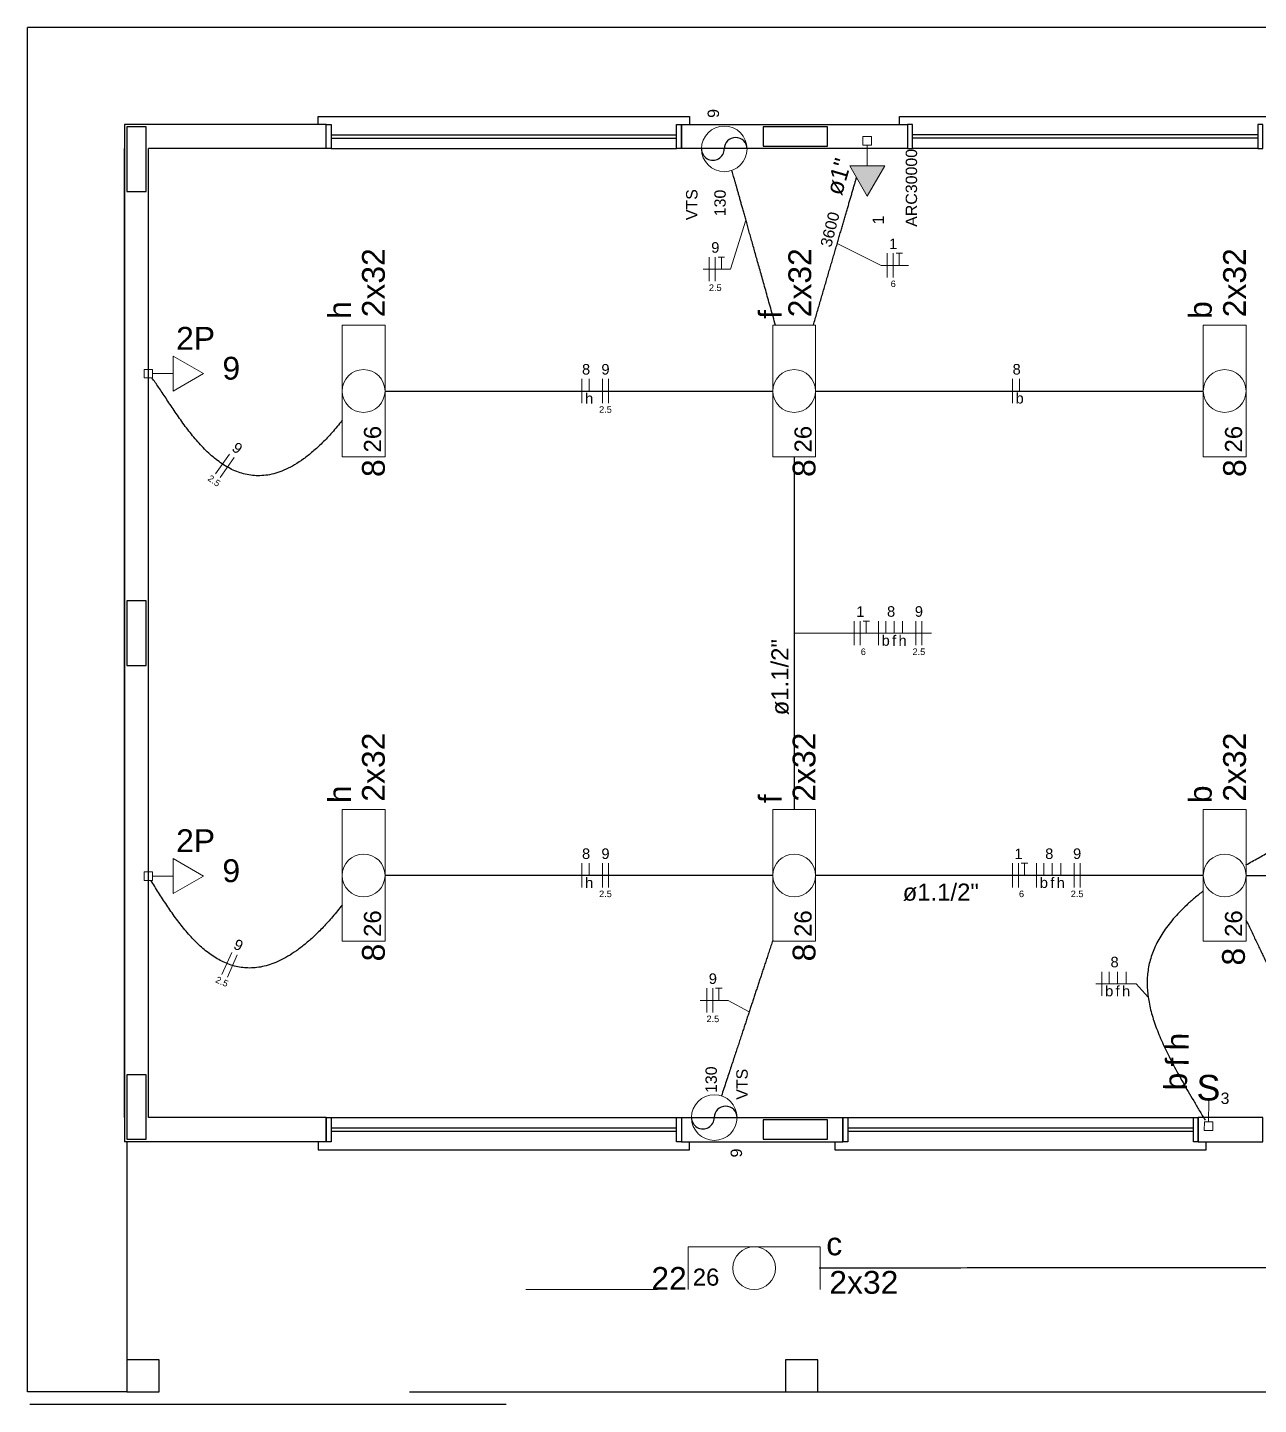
# Model space of a CAD drawing. Extents: x 175 to 700, y 53 to 250.
# Drawn here: x 459.42 to 467.04, y 209.18 to 217.71 of the extents above; entities that cross this region are included whole.
import ezdxf

# ---------------------------------------------------------------- set-up
doc = ezdxf.new("R2010")
doc.units = 0
doc.header["$LTSCALE"] = 2
doc.linetypes.add('TRACEJADO_G', pattern=[0.375, 0.25, -0.125])
doc.layers.get('0').update_dxf_attribs({"linetype": 'CONTINUOUS'})
for name, color, linetype in [('A-PAREDE', 5, 'CONTINUOUS'), ('A-PISOS-CTEL', 2, 'TRACEJADO_G'), ('A-PISOS-NIVEL', 1, 'CONTINUOUS'), ('AR-ESQ', 2, 'CONTINUOUS')]:
    doc.layers.add(name, color=color, linetype=linetype)
for name, color, linetype, lineweight in [('EL-Condutos', 4, 'CONTINUOUS', 30), ('EL-Fios', 9, 'CONTINUOUS', 20), ('EL-Textos condutos', 7, 'CONTINUOUS', 20), ('EL-Textos fios', 7, 'CONTINUOUS', 20), ('EL-Textos pontos', 5, 'CONTINUOUS', 20), ('P-SIMBOL', 5, 'CONTINUOUS', 20)]:
    doc.layers.add(name, color=color, linetype=linetype, lineweight=lineweight)
doc.styles.add('Arial', font='arial.ttf')

msp = doc.modelspace()

# ---------------------------------------------------------------- hatches: boundary and pattern name
at = {"layer": 'P-SIMBOL', "linetype": 'Continuous'}
msp.add_hatch(color=256, dxfattribs=at).paths.add_polyline_path([(464.5084, 216.854), (464.6167, 216.6665), (464.7249, 216.854)])

# ---------------------------------------------------------------- linework, layer by layer
for centre, start, end in [((463.8019, 216.9585), 0.0194, 180), ((463.6609, 216.9585), 179.981, 0), ((463.74, 210.9595), 0.01924, 180), ((463.599, 210.9595), 179.98, 0.00025)]:
    msp.add_arc(centre, 0.0706, start, end)
at = {"layer": 'A-PAREDE', "color": 251}
for p, q in [((460.0163, 217.1099), (460.0163, 210.8099)), ((461.2663, 216.9599), (461.2663, 217.1099)), ((460.1663, 210.9599), (460.1663, 216.9599)), ((461.2663, 216.9599), (460.1663, 216.9599)), ((461.2663, 210.9599), (460.1663, 210.9599)), ((461.2663, 210.9599), (461.2663, 210.8099)), ((463.4663, 210.9599), (464.4663, 210.9599)), ((463.4663, 210.9599), (463.4663, 210.8099)), ((464.4663, 210.9599), (464.4663, 210.8099)), ((466.6663, 210.8099), (466.6663, 210.9599)), ((461.2663, 210.8099), (460.0163, 210.8099)), ((463.4663, 210.8099), (464.4663, 210.8099))]:
    msp.add_line(p, q, dxfattribs=at)
for points in [[(461.2663, 217.1099), (460.0163, 217.1099)], [(460.0163, 210.9599), (460.0163, 210.9599), (460.0163, 216.9599)]]:
    msp.add_lwpolyline(points, dxfattribs=at)
for points in [[(464.8663, 217.1099), (464.8663, 216.9599), (463.4663, 216.9599), (463.4663, 217.1099)], [(460.0313, 216.6949), (460.1513, 216.6949), (460.1513, 217.0949), (460.0313, 217.0949)], [(463.9713, 217.0949), (463.9713, 216.9749), (464.3713, 216.9749), (464.3713, 217.0949)], [(460.0313, 213.7599), (460.1513, 213.7599), (460.1513, 214.1599), (460.0313, 214.1599)], [(460.0313, 210.8249), (460.1513, 210.8249), (460.1513, 211.2249), (460.0313, 211.2249)], [(463.9713, 210.9449), (463.9713, 210.8249), (464.3713, 210.8249), (464.3713, 210.9449)], [(467.0663, 210.9599), (466.6663, 210.9599), (466.6663, 210.8099), (467.0663, 210.8099)], [(460.2313, 209.4599), (460.0313, 209.4599), (460.0313, 209.2599), (460.2313, 209.2599)], [(464.3113, 209.4599), (464.1113, 209.4599), (464.1113, 209.2599), (464.3113, 209.2599)]]:
    msp.add_lwpolyline(points, close=True, dxfattribs=at)
at = {"layer": 'A-PISOS-CTEL', "color": 251, "linetype": 'TRACEJADO_G', "ltscale": 150}
msp.add_line((462.381, 209.1827), (459.4306, 209.1827), dxfattribs=at)
at = {"layer": 'A-PISOS-NIVEL', "color": 251}
for p, q in [((459.4163, 209.2599), (459.4163, 217.7099)), ((517.8163, 217.7099), (459.4163, 217.7099)), ((460.0313, 210.8099), (460.0313, 209.2599)), ((460.0313, 209.2599), (459.4163, 209.2599)), ((461.7813, 209.2599), (487.0163, 209.2599)), ((461.7813, 209.2599), (461.7813, 209.2599))]:
    msp.add_line(p, q, dxfattribs=at)
at = {"layer": 'AR-ESQ', "color": 251}
for p, q in [((461.2963, 217.0449), (463.4363, 217.0449)), ((461.2963, 217.0249), (463.4363, 217.0249)), ((467.0363, 217.0449), (464.8963, 217.0449)), ((467.0363, 217.0249), (464.8963, 217.0249)), ((461.2963, 216.9599), (463.4363, 216.9599)), ((467.0363, 216.9599), (464.8963, 216.9599)), ((461.2963, 210.9599), (463.4363, 210.9599)), ((461.2963, 210.8949), (463.4363, 210.8949)), ((464.4963, 210.9599), (466.6363, 210.9599)), ((464.4963, 210.8949), (466.6363, 210.8949)), ((461.2963, 210.8749), (463.4363, 210.8749)), ((464.4963, 210.8749), (466.6363, 210.8749))]:
    msp.add_line(p, q, dxfattribs=at)
for points in [[(461.2163, 217.1099), (461.2163, 217.1599), (463.5163, 217.1599), (463.5163, 217.1099)], [(464.8163, 217.1099), (464.8163, 217.1599), (467.1163, 217.1599), (467.1163, 217.1099)], [(461.2163, 210.8099), (461.2163, 210.7599), (463.5163, 210.7599), (463.5163, 210.8099)], [(464.4163, 210.8099), (464.4163, 210.7599), (466.7163, 210.7599), (466.7163, 210.8099)]]:
    msp.add_lwpolyline(points, dxfattribs=at)
for points in [[(461.2663, 217.1099), (461.2963, 217.1099), (461.2963, 216.9599), (461.2663, 216.9599)], [(463.4363, 217.1099), (463.4663, 217.1099), (463.4663, 216.9599), (463.4363, 216.9599)], [(464.8963, 217.1099), (464.8663, 217.1099), (464.8663, 216.9599), (464.8963, 216.9599)], [(467.0663, 217.1099), (467.0363, 217.1099), (467.0363, 216.9599), (467.0663, 216.9599)], [(461.2663, 210.9599), (461.2963, 210.9599), (461.2963, 210.8099), (461.2663, 210.8099)], [(463.4363, 210.9599), (463.4663, 210.9599), (463.4663, 210.8099), (463.4363, 210.8099)], [(464.4663, 210.9599), (464.4963, 210.9599), (464.4963, 210.8099), (464.4663, 210.8099)], [(466.6363, 210.9599), (466.6663, 210.9599), (466.6663, 210.8099), (466.6363, 210.8099)]]:
    msp.add_lwpolyline(points, close=True, dxfattribs=at)
at = {"layer": 'EL-Condutos', "linetype": 'Continuous'}
for points in [[(464.0488, 215.8659), (464.0335, 215.9198), (464.0188, 215.9719), (464.0047, 216.0222), (463.991, 216.0708), (463.9777, 216.1176), (463.965, 216.1629), (463.9527, 216.2065), (463.9409, 216.2484), (463.9296, 216.2888), (463.9187, 216.3277), (463.9082, 216.365), (463.8981, 216.4009), (463.8885, 216.4353), (463.8792, 216.4682), (463.8703, 216.4998), (463.8619, 216.53), (463.8538, 216.5588), (463.8461, 216.5864), (463.8387, 216.6126), (463.8317, 216.6377), (463.825, 216.6615), (463.8186, 216.6841), (463.8126, 216.7055), (463.8069, 216.7259), (463.8015, 216.7451), (463.7964, 216.7632), (463.7915, 216.7804), (463.787, 216.7965), (463.7827, 216.8116), (463.7786, 216.8258)], [(464.2834, 215.8677), (464.2942, 215.9044), (464.3048, 215.9409), (464.3154, 215.9772), (464.3259, 216.0131), (464.3363, 216.0487), (464.3466, 216.0841), (464.3569, 216.119), (464.367, 216.1536), (464.377, 216.1879), (464.3868, 216.2217), (464.3966, 216.2551), (464.4062, 216.288), (464.4157, 216.3205), (464.4251, 216.3525), (464.4343, 216.384), (464.4433, 216.415), (464.4522, 216.4454), (464.4609, 216.4752), (464.4695, 216.5045), (464.4778, 216.5332), (464.486, 216.5612), (464.494, 216.5886), (464.5018, 216.6153), (464.5094, 216.6413), (464.5168, 216.6666), (464.524, 216.6911), (464.5309, 216.715), (464.5377, 216.738), (464.5442, 216.7603), (464.5504, 216.7817)], [(461.3648, 215.2756), (461.3023, 215.2015), (461.2416, 215.1376), (461.1828, 215.0834), (461.1258, 215.0383), (461.0707, 215.002), (461.0173, 214.974), (460.9657, 214.9538), (460.9158, 214.9408), (460.8676, 214.9347), (460.821, 214.9349), (460.776, 214.941), (460.7327, 214.9526), (460.6908, 214.969), (460.6505, 214.9899), (460.6117, 215.0147), (460.5744, 215.0431), (460.5384, 215.0744), (460.5039, 215.1083), (460.4707, 215.1443), (460.4389, 215.1819), (460.4083, 215.2205), (460.3791, 215.2598), (460.351, 215.2993), (460.3242, 215.3384), (460.2985, 215.3768), (460.2739, 215.4138), (460.2505, 215.4492), (460.2281, 215.4823), (460.2068, 215.5126), (460.1865, 215.5399)], [(461.6308, 215.459), (461.7432, 215.459), (461.8488, 215.459), (461.9483, 215.459), (462.042, 215.459), (462.1305, 215.459), (462.2141, 215.459), (462.2935, 215.459), (462.369, 215.459), (462.4412, 215.459), (462.5105, 215.459), (462.5775, 215.459), (462.6425, 215.459), (462.7061, 215.459), (462.7687, 215.459), (462.8308, 215.459), (462.893, 215.459), (462.9556, 215.459), (463.0192, 215.459), (463.0842, 215.459), (463.1511, 215.459), (463.2204, 215.459), (463.2926, 215.459), (463.3682, 215.459), (463.4475, 215.459), (463.5312, 215.459), (463.6196, 215.459), (463.7134, 215.459), (463.8128, 215.459), (463.9185, 215.459), (464.0308, 215.459)], [(464.2971, 215.459), (464.4095, 215.459), (464.5151, 215.459), (464.6146, 215.459), (464.7083, 215.459), (464.7968, 215.459), (464.8804, 215.459), (464.9598, 215.459), (465.0353, 215.459), (465.1075, 215.459), (465.1768, 215.459), (465.2438, 215.459), (465.3088, 215.459), (465.3724, 215.459), (465.435, 215.459), (465.4971, 215.459), (465.5593, 215.459), (465.6219, 215.459), (465.6855, 215.459), (465.7505, 215.459), (465.8174, 215.459), (465.8867, 215.459), (465.9589, 215.459), (466.0345, 215.459), (466.1138, 215.459), (466.1975, 215.459), (466.2859, 215.459), (466.3797, 215.459), (466.4791, 215.459), (466.5848, 215.459), (466.6971, 215.459)], [(464.164, 215.051), (464.164, 214.9551), (464.164, 214.8639), (464.164, 214.7773), (464.164, 214.6947), (464.164, 214.6158), (464.164, 214.5404), (464.164, 214.4681), (464.164, 214.3985), (464.164, 214.3312), (464.164, 214.2661), (464.164, 214.2026), (464.164, 214.1405), (464.164, 214.0794), (464.164, 214.019), (464.164, 213.959), (464.164, 213.8989), (464.164, 213.8385), (464.164, 213.7774), (464.164, 213.7153), (464.164, 213.6518), (464.164, 213.5867), (464.164, 213.5194), (464.164, 213.4498), (464.164, 213.3775), (464.164, 213.3021), (464.164, 213.2232), (464.164, 213.1407), (464.164, 213.054), (464.164, 212.9629), (464.164, 212.867)], [(466.9623, 212.5246), (467.0381, 212.5663), (467.1107, 212.6092), (467.1801, 212.6536), (467.2465, 212.6993), (467.31, 212.7464), (467.3706, 212.7949), (467.4283, 212.8448), (467.4834, 212.8961), (467.5357, 212.9488), (467.5855, 213.003), (467.6329, 213.0586), (467.6778, 213.1157), (467.7203, 213.1742), (467.7606, 213.2342), (467.7988, 213.2957), (467.8348, 213.3588), (467.8688, 213.4233), (467.9009, 213.4894), (467.9311, 213.557), (467.9595, 213.6261), (467.9862, 213.6969), (468.0113, 213.7691), (468.0348, 213.843), (468.0569, 213.9185), (468.0776, 213.9955), (468.097, 214.0742), (468.1151, 214.1545), (468.1321, 214.2365), (468.148, 214.3201), (468.1629, 214.4054)], [(461.3663, 212.277), (461.3058, 212.2034), (461.2471, 212.1385), (461.1901, 212.0818), (461.1348, 212.0331), (461.0811, 211.992), (461.0291, 211.9581), (460.9787, 211.9312), (460.9298, 211.9108), (460.8825, 211.8966), (460.8366, 211.8883), (460.7923, 211.8856), (460.7493, 211.8881), (460.7077, 211.8954), (460.6675, 211.9072), (460.6286, 211.9231), (460.5909, 211.9429), (460.5546, 211.9662), (460.5194, 211.9926), (460.4855, 212.0218), (460.4527, 212.0534), (460.421, 212.0871), (460.3904, 212.1226), (460.3609, 212.1594), (460.3324, 212.1974), (460.3048, 212.2361), (460.2783, 212.2751), (460.2526, 212.3142), (460.2278, 212.353), (460.2039, 212.3911), (460.1808, 212.4282)], [(464.0308, 212.459), (463.9185, 212.459), (463.8128, 212.459), (463.7134, 212.459), (463.6196, 212.459), (463.5312, 212.459), (463.4475, 212.459), (463.3682, 212.459), (463.2926, 212.459), (463.2204, 212.459), (463.1511, 212.459), (463.0842, 212.459), (463.0192, 212.459), (462.9556, 212.459), (462.893, 212.459), (462.8308, 212.459), (462.7687, 212.459), (462.7061, 212.459), (462.6425, 212.459), (462.5775, 212.459), (462.5105, 212.459), (462.4412, 212.459), (462.369, 212.459), (462.2935, 212.459), (462.2141, 212.459), (462.1305, 212.459), (462.042, 212.459), (461.9483, 212.459), (461.8488, 212.459), (461.7432, 212.459), (461.6308, 212.459)], [(466.6971, 212.459), (466.5848, 212.459), (466.4791, 212.459), (466.3797, 212.459), (466.2859, 212.459), (466.1975, 212.459), (466.1138, 212.459), (466.0345, 212.459), (465.9589, 212.459), (465.8867, 212.459), (465.8174, 212.459), (465.7505, 212.459), (465.6855, 212.459), (465.6219, 212.459), (465.5593, 212.459), (465.4971, 212.459), (465.435, 212.459), (465.3724, 212.459), (465.3088, 212.459), (465.2438, 212.459), (465.1768, 212.459), (465.1075, 212.459), (465.0353, 212.459), (464.9598, 212.459), (464.8804, 212.459), (464.7968, 212.459), (464.7083, 212.459), (464.6146, 212.459), (464.5151, 212.459), (464.4095, 212.459), (464.2971, 212.459)], [(466.9624, 212.459), (467.0825, 212.459), (467.1953, 212.459), (467.3015, 212.459), (467.4015, 212.459), (467.4959, 212.459), (467.5851, 212.459), (467.6698, 212.459), (467.7503, 212.459), (467.8272, 212.459), (467.901, 212.459), (467.9722, 212.459), (468.0414, 212.459), (468.1091, 212.459), (468.1757, 212.459), (468.2418, 212.459), (468.3079, 212.459), (468.3746, 212.459), (468.4422, 212.459), (468.5114, 212.459), (468.5827, 212.459), (468.6565, 212.459), (468.7334, 212.459), (468.8139, 212.459), (468.8985, 212.459), (468.9878, 212.459), (469.0821, 212.459), (469.1822, 212.459), (469.2883, 212.459), (469.4012, 212.459), (469.5213, 212.459)], [(466.6975, 212.3626), (466.6438, 212.3187), (466.5951, 212.2751), (466.5512, 212.232), (466.5121, 212.1892), (466.4776, 212.1466), (466.4475, 212.1042), (466.4218, 212.0619), (466.4002, 212.0197), (466.3827, 211.9773), (466.3691, 211.9348), (466.3593, 211.8922), (466.3531, 211.8492), (466.3504, 211.8059), (466.3511, 211.7622), (466.355, 211.7179), (466.362, 211.6731), (466.372, 211.6276), (466.3848, 211.5814), (466.4003, 211.5344), (466.4184, 211.4865), (466.4389, 211.4376), (466.4616, 211.3877), (466.4865, 211.3367), (466.5134, 211.2845), (466.5422, 211.2311), (466.5727, 211.1763), (466.6048, 211.1202), (466.6384, 211.0625), (466.6734, 211.0033), (466.7095, 210.9425)], [(466.962, 212.1839), (466.9793, 212.1479), (466.996, 212.113), (467.0121, 212.0794), (467.0277, 212.0469), (467.0427, 212.0155), (467.0572, 211.9852), (467.0712, 211.956), (467.0847, 211.9278), (467.0977, 211.9007), (467.1102, 211.8746), (467.1223, 211.8494), (467.1338, 211.8253), (467.145, 211.802), (467.1557, 211.7797), (467.1659, 211.7583), (467.1758, 211.7377), (467.1852, 211.718), (467.1943, 211.6991), (467.2029, 211.681), (467.2112, 211.6637), (467.2191, 211.6472), (467.2267, 211.6314), (467.234, 211.6163), (467.2409, 211.6018), (467.2475, 211.5881), (467.2537, 211.5749), (467.2597, 211.5624), (467.2654, 211.5505), (467.2709, 211.5392), (467.276, 211.5284)], [(464.0314, 212.057), (464.02, 212.0224), (464.0091, 211.9892), (463.9985, 211.9571), (463.9883, 211.926), (463.9784, 211.896), (463.9687, 211.8667), (463.9593, 211.8382), (463.9501, 211.8102), (463.941, 211.7827), (463.932, 211.7555), (463.9232, 211.7286), (463.9143, 211.7017), (463.9054, 211.6748), (463.8965, 211.6477), (463.8875, 211.6204), (463.8783, 211.5926), (463.869, 211.5644), (463.8595, 211.5355), (463.8497, 211.5058), (463.8396, 211.4752), (463.8292, 211.4436), (463.8184, 211.4108), (463.8072, 211.3769), (463.7955, 211.3415), (463.7833, 211.3046), (463.7706, 211.2661), (463.7574, 211.2258), (463.7435, 211.1837), (463.7289, 211.1395), (463.7137, 211.0933)], [(471.8302, 210.034), (471.4782, 210.0337), (471.1471, 210.0333), (470.8356, 210.033), (470.5422, 210.0328), (470.2652, 210.0325), (470.0033, 210.0323), (469.7549, 210.032), (469.5186, 210.0318), (469.2927, 210.0316), (469.0759, 210.0314), (468.8666, 210.0312), (468.6633, 210.031), (468.4645, 210.0308), (468.2687, 210.0306), (468.0744, 210.0305), (467.8801, 210.0303), (467.6843, 210.0301), (467.4855, 210.0299), (467.2822, 210.0297), (467.0728, 210.0295), (466.856, 210.0293), (466.6302, 210.0291), (466.3938, 210.0289), (466.1454, 210.0287), (465.8835, 210.0284), (465.6066, 210.0281), (465.3131, 210.0279), (465.0016, 210.0276), (464.6706, 210.0273), (464.3185, 210.0269)]]:
    msp.add_spline(points, degree=3, dxfattribs=at)
at = {"layer": 'EL-Fios'}
for p, q in [((463.6382, 216.1385), (463.6382, 216.2885)), ((463.6757, 216.1385), (463.6757, 216.2885)), ((463.6932, 216.2885), (463.7332, 216.2885)), ((463.7132, 216.2135), (463.7132, 216.2885)), ((464.7402, 216.162), (464.7402, 216.312)), ((464.7777, 216.162), (464.7777, 216.312)), ((464.7952, 216.312), (464.8352, 216.312)), ((464.8152, 216.237), (464.8152, 216.312)), ((462.8496, 215.384), (462.8496, 215.534)), ((462.8944, 215.459), (462.8944, 215.534)), ((462.9768, 215.384), (462.9768, 215.534)), ((463.0143, 215.384), (463.0143, 215.534)), ((465.5159, 215.384), (465.5159, 215.534)), ((465.5607, 215.459), (465.5607, 215.534)), ((460.5795, 214.946), (460.6661, 215.068)), ((460.6101, 214.924), (460.6968, 215.0465)), ((464.5361, 213.884), (464.5361, 214.034)), ((464.5736, 213.884), (464.5736, 214.034)), ((464.5911, 214.034), (464.6311, 214.034)), ((464.6111, 213.959), (464.6111, 214.034)), ((464.6861, 213.884), (464.6861, 214.034)), ((464.731, 213.959), (464.731, 214.034)), ((464.7832, 213.959), (464.7832, 214.034)), ((464.8355, 213.959), (464.8355, 214.034)), ((464.9179, 213.884), (464.9179, 214.034)), ((464.9554, 213.884), (464.9554, 214.034)), ((462.8496, 212.384), (462.8496, 212.534)), ((462.8944, 212.459), (462.8944, 212.534)), ((462.9768, 212.384), (462.9768, 212.534)), ((463.0143, 212.384), (463.0143, 212.534)), ((465.5159, 212.384), (465.5159, 212.534)), ((465.5534, 212.384), (465.5534, 212.534)), ((465.5709, 212.534), (465.6109, 212.534)), ((465.5909, 212.459), (465.5909, 212.534)), ((465.6659, 212.384), (465.6659, 212.534)), ((465.7107, 212.459), (465.7107, 212.534)), ((465.763, 212.459), (465.763, 212.534)), ((465.8152, 212.459), (465.8152, 212.534)), ((465.8976, 212.384), (465.8976, 212.534)), ((465.9351, 212.384), (465.9351, 212.534)), ((460.6198, 211.8448), (460.6813, 211.9816)), ((460.654, 211.8294), (460.7155, 211.9662)), ((466.0702, 211.7127), (466.0702, 211.8627)), ((466.1151, 211.7877), (466.1151, 211.8627)), ((466.1673, 211.7877), (466.1673, 211.8627)), ((466.2196, 211.7877), (466.2196, 211.8627)), ((463.623, 211.61), (463.623, 211.76)), ((463.6605, 211.61), (463.6605, 211.76)), ((463.678, 211.76), (463.718, 211.76)), ((463.698, 211.685), (463.698, 211.76))]:
    msp.add_line(p, q, dxfattribs=at)
at = {"layer": 'EL-Textos fios'}
for p, q in [((463.8656, 216.5165), (463.7707, 216.2135)), ((464.4305, 216.3715), (464.7027, 216.237)), ((463.7707, 216.2135), (463.6007, 216.2135)), ((464.7027, 216.237), (464.8727, 216.237)), ((464.164, 213.959), (464.4986, 213.959)), ((464.4986, 213.959), (465.015, 213.959)), ((466.2828, 211.7877), (466.0327, 211.7877)), ((466.3569, 211.7041), (466.2828, 211.7877)), ((463.7555, 211.685), (463.5821, 211.685)), ((463.8856, 211.6146), (463.7555, 211.685))]:
    msp.add_line(p, q, dxfattribs=at)
at = {"layer": 'P-SIMBOL'}
for p, q in [((464.5902, 217.035), (464.6432, 217.035)), ((464.5902, 216.982), (464.5902, 217.035)), ((464.6432, 217.035), (464.6432, 216.982)), ((464.6432, 216.982), (464.5902, 216.982)), ((464.6167, 216.854), (464.6167, 216.982)), ((464.5084, 216.854), (464.7249, 216.854)), ((464.6167, 216.6665), (464.5084, 216.854)), ((464.7249, 216.854), (464.6167, 216.6665)), ((461.3652, 215.051), (461.3652, 215.867)), ((461.3652, 215.867), (461.6302, 215.867)), ((461.6302, 215.051), (461.6302, 215.867)), ((464.0315, 215.051), (464.0315, 215.867)), ((464.0315, 215.867), (464.2965, 215.867)), ((464.2965, 215.051), (464.2965, 215.867)), ((466.6978, 215.051), (466.6978, 215.867)), ((466.6978, 215.867), (466.9628, 215.867)), ((466.9628, 215.051), (466.9628, 215.867)), ((460.319, 215.6745), (460.5065, 215.5665)), ((460.319, 215.458), (460.319, 215.6745)), ((460.138, 215.54), (460.138, 215.593)), ((460.138, 215.593), (460.191, 215.593)), ((460.191, 215.593), (460.191, 215.54)), ((460.191, 215.54), (460.138, 215.54)), ((460.319, 215.5665), (460.191, 215.5665)), ((460.5065, 215.5665), (460.319, 215.458)), ((461.3652, 215.051), (461.6302, 215.051)), ((464.0315, 215.051), (464.2965, 215.051)), ((466.6978, 215.051), (466.9628, 215.051)), ((461.3652, 212.051), (461.3652, 212.867)), ((461.3652, 212.867), (461.6302, 212.867)), ((461.6302, 212.051), (461.6302, 212.867)), ((464.0315, 212.051), (464.0315, 212.867)), ((464.0315, 212.867), (464.2965, 212.867)), ((464.2965, 212.051), (464.2965, 212.867)), ((466.6978, 212.051), (466.6978, 212.867)), ((466.6978, 212.867), (466.9628, 212.867)), ((466.9628, 212.051), (466.9628, 212.867)), ((460.319, 212.563), (460.5065, 212.4545)), ((460.319, 212.3465), (460.319, 212.563)), ((460.138, 212.428), (460.138, 212.481)), ((460.138, 212.481), (460.191, 212.481)), ((460.191, 212.428), (460.138, 212.428)), ((460.191, 212.481), (460.191, 212.428)), ((460.319, 212.4545), (460.191, 212.4545)), ((460.5065, 212.4545), (460.319, 212.3465)), ((461.3652, 212.051), (461.6302, 212.051)), ((464.0315, 212.051), (464.2965, 212.051)), ((466.6978, 212.051), (466.9628, 212.051)), ((466.7323, 211.0613), (466.7312, 210.9329)), ((466.7042, 210.8801), (466.7047, 210.9331)), ((466.7573, 210.8796), (466.7042, 210.8801)), ((466.7047, 210.9331), (466.7577, 210.9326)), ((466.7577, 210.9326), (466.7573, 210.8796)), ((463.5083, 210.1591), (464.3243, 210.1591)), ((463.5083, 210.1591), (463.5083, 209.8941)), ((464.3243, 210.1591), (464.3243, 209.8941)), ((462.5019, 209.8941), (463.3179, 209.8941))]:
    msp.add_line(p, q, dxfattribs=at)
for centre, radius in [((463.7314, 216.9585), 0.1412), ((461.4977, 215.459), 0.1325), ((464.164, 215.459), 0.1325), ((466.8303, 215.459), 0.1325), ((461.4977, 212.459), 0.1325), ((464.164, 212.459), 0.1325), ((466.8303, 212.459), 0.1325), ((463.6695, 210.9595), 0.1412), ((463.9163, 210.0266), 0.1325)]:
    msp.add_circle(centre, radius, dxfattribs=at)

# ---------------------------------------------------------------- texts
at = {"layer": 'EL-Textos condutos', "char_height": 0.1059, "attachment_point": 8, "line_spacing_factor": 0.798, "style": 'Arial'}
for s, insert, width, rotation in [('ø1"', (464.4924, 216.7713), 0.38124, 73.71675), ('ø1.1/2"', (464.1317, 213.6868), 0.88956, 90.00021)]:
    msp.add_mtext(s, dxfattribs=dict(at, insert=insert, width=width, rotation=rotation))
at = {"layer": 'EL-Textos condutos', "insert": (465.0721, 212.2999), "char_height": 0.1059, "width": 0.88956, "attachment_point": 8, "line_spacing_factor": 0.798, "style": 'Arial'}
msp.add_mtext('ø1.1/2"', dxfattribs=at)
at = {"layer": 'EL-Textos fios', "attachment_point": 8, "line_spacing_factor": 0.798, "style": 'Arial'}
for s, insert, char_height, width in [('9', (463.6756, 216.3145), 0.0653, 0.078366), ('1', (464.7776, 216.338), 0.0653, 0.078366), ('2.5', (463.6756, 216.0779), 0.04059, 0.146142), ('6', (464.7776, 216.1019), 0.0406, 0.048714), ('8', (462.8756, 215.56), 0.0653, 0.078366), ('9', (462.9956, 215.56), 0.0653, 0.078366), ('8', (465.5421, 215.56), 0.0653, 0.078366), ('h', (462.8946, 215.3805), 0.0653, 0.078366), ('b', (465.5606, 215.3805), 0.0653, 0.078366), ('2.5', (462.9956, 215.3234), 0.04059, 0.146142), ('1', (464.5736, 214.06), 0.0653, 0.078366), ('8', (464.7646, 214.06), 0.0653, 0.078366), ('9', (464.9366, 214.06), 0.0653, 0.078366), ('b', (464.7311, 213.8805), 0.0653, 0.078366), ('f', (464.7831, 213.8805), 0.0653, 0.078366), ('h', (464.8356, 213.8805), 0.0653, 0.078366), ('6', (464.5926, 213.8234), 0.0406, 0.048714), ('2.5', (464.9366, 213.8234), 0.04059, 0.146142), ('8', (462.8756, 212.56), 0.0653, 0.078366), ('9', (462.9956, 212.56), 0.0653, 0.078366), ('1', (465.5536, 212.56), 0.0653, 0.078366), ('8', (465.7441, 212.56), 0.0653, 0.078366), ('9', (465.9166, 212.56), 0.0653, 0.078366), ('h', (462.8946, 212.3805), 0.0653, 0.078366), ('b', (465.7106, 212.3805), 0.0653, 0.078366), ('f', (465.7631, 212.3805), 0.0653, 0.078366), ('h', (465.8151, 212.3805), 0.0653, 0.078366), ('2.5', (462.9956, 212.3239), 0.04059, 0.146142), ('6', (465.5721, 212.3239), 0.0406, 0.048714), ('2.5', (465.9166, 212.3239), 0.04059, 0.146142), ('8', (466.1486, 211.889), 0.0653, 0.078366), ('9', (463.6606, 211.786), 0.0653, 0.078366), ('b', (466.1151, 211.7095), 0.0653, 0.078366), ('f', (466.1671, 211.7095), 0.0653, 0.078366), ('h', (466.2196, 211.7095), 0.0653, 0.078366), ('2.5', (463.6606, 211.5499), 0.04059, 0.146142)]:
    msp.add_mtext(s, dxfattribs=dict(at, insert=insert, char_height=char_height, width=width))
for s, insert, char_height, width, rotation in [('9', (460.6965, 215.0786), 0.0653, 0.078366, 324.7181), ('2.5', (460.5598, 214.8859), 0.04059, 0.146142, 324.7181), ('9', (460.7089, 211.9976), 0.0653, 0.078366, 335.77619), ('2.5', (460.6121, 211.7822), 0.04059, 0.146142, 335.77619)]:
    msp.add_mtext(s, dxfattribs=dict(at, insert=insert, char_height=char_height, width=width, rotation=rotation))
at = {"layer": 'EL-Textos pontos', "line_spacing_factor": 0.798, "style": 'Arial'}
for s, insert, char_height, width, attachment_point, rotation in [('9', (463.6998, 217.178), 0.0706, 0.08472, 8, 90.00021), ('ARC30000', (464.9263, 216.717), 0.0706, 0.67776, 8, 90.00021), ('VTS', (463.5663, 216.613), 0.0706, 0.25416, 8, 90.00021), ('130', (463.7413, 216.6235), 0.0706, 0.25416, 8, 90.00021), ('3600', (464.4208, 216.4509), 0.0706, 0.33888, 8, 75.92198), ('1', (464.7208, 216.518), 0.0706, 0.08472, 8, 90.00021), ('2x32', (461.631, 215.9155), 0.1412, 0.67776, 7, 90.00021), ('2x32', (464.2715, 215.9155), 0.1412, 0.67776, 7, 90.00021), ('2x32', (466.964, 215.9155), 0.1412, 0.67776, 7, 90.00021), ('h', (461.42, 215.9055), 0.1412, 0.16944, 7, 90.00021), ('b', (466.752, 215.9055), 0.1412, 0.16944, 7, 90.00021), ('f', (464.086, 215.9055), 0.1412, 0.16944, 7, 90.00021), ('8', (461.631, 214.9265), 0.1412, 0.16944, 7, 90.00021), ('8', (464.298, 214.9265), 0.1412, 0.16944, 7, 90.00021), ('8', (466.964, 214.9265), 0.1412, 0.16944, 7, 90.00021), ('2x32', (461.631, 212.9155), 0.1412, 0.67776, 7, 90.00021), ('2x32', (464.298, 212.9155), 0.1412, 0.67776, 7, 90.00021), ('2x32', (466.964, 212.9155), 0.1412, 0.67776, 7, 90.00021), ('h', (461.42, 212.9065), 0.1412, 0.16944, 7, 90.00021), ('f', (464.086, 212.9065), 0.1412, 0.16944, 7, 90.00021), ('b', (466.752, 212.9065), 0.1412, 0.16944, 7, 90.00021), ('8', (461.631, 211.9265), 0.1412, 0.16944, 7, 90.00021), ('8', (464.298, 211.9265), 0.1412, 0.16944, 7, 90.00021), ('8', (466.9575, 211.9011), 0.1412, 0.16944, 7, 90.00021), ('h', (466.6075, 211.4294), 0.1412, 0.16944, 8, 89.51893), ('f', (466.6075, 211.3019), 0.1412, 0.16944, 8, 89.51893), ('130', (463.6864, 211.1939), 0.0706, 0.25416, 8, 90.00021), ('VTS', (463.8775, 211.1656), 0.0706, 0.25416, 8, 90.00021), ('b', (466.599, 211.1819), 0.1412, 0.16944, 8, 89.51893), ('9', (463.8423, 210.74), 0.0706, 0.08472, 8, 90.00021)]:
    msp.add_mtext(s, dxfattribs=dict(at, insert=insert, char_height=char_height, width=width, attachment_point=attachment_point, rotation=rotation))
at = {"layer": 'EL-Textos pontos', "char_height": 0.1412, "line_spacing_factor": 0.798, "style": 'Arial'}
for s, insert, width, attachment_point in [('2P', (460.4571, 215.7146), 0.33888, 8), ('9', (460.6781, 215.5276), 0.16944, 8), ('2P', (460.4571, 212.6036), 0.33888, 8), ('9', (460.6781, 212.4156), 0.16944, 8), ('c', (464.3631, 210.1046), 0.16944, 7), ('22', (463.2798, 209.8926), 0.33888, 7), ('2x32', (464.3818, 209.8664), 0.67776, 7)]:
    msp.add_mtext(s, dxfattribs=dict(at, insert=insert, width=width, attachment_point=attachment_point))
at = {"layer": 'P-SIMBOL', "attachment_point": 7, "line_spacing_factor": 0.798, "style": 'Arial'}
for s, insert, char_height, width, rotation in [('26', (461.6071, 215.0785), 0.1059, 0.25416, 90.00021), ('26', (464.2736, 215.0785), 0.1059, 0.25416, 90.00021), ('26', (466.9396, 215.0785), 0.1059, 0.25416, 90.00021), ('26', (461.6071, 212.0785), 0.1059, 0.25416, 90.00021), ('26', (464.2736, 212.0785), 0.1059, 0.25416, 90.00021), ('26', (466.9396, 212.0785), 0.1059, 0.25416, 90.00021), ('S', (466.6555, 211.0634), 0.1588, 0.19062, 359.51383), ('3', (466.8048, 211.0428), 0.0706, 0.08472, 359.51383)]:
    msp.add_mtext(s, dxfattribs=dict(at, insert=insert, char_height=char_height, width=width, rotation=rotation))
at = {"layer": 'P-SIMBOL', "insert": (463.5361, 209.9169), "char_height": 0.1059, "width": 0.25416, "attachment_point": 7, "line_spacing_factor": 0.798, "style": 'Arial'}
msp.add_mtext('26', dxfattribs=at)

doc.saveas('drawing.dxf')
